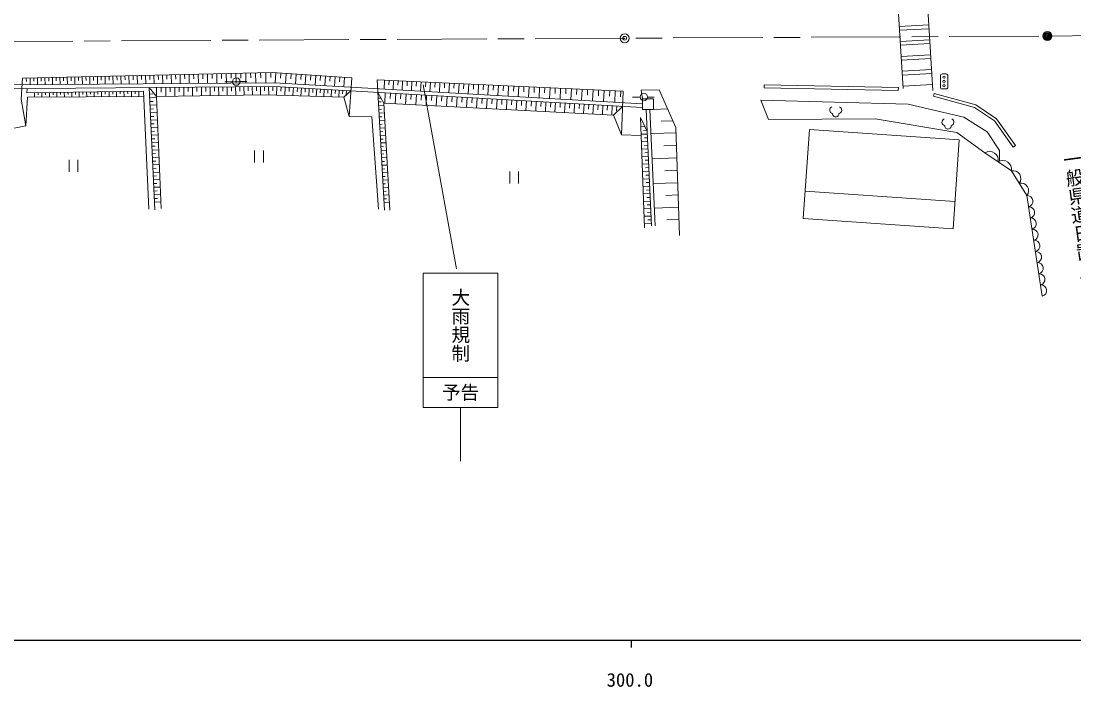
# Model space of a CAD drawing. Units: millimetres, scale not verified. Extents: x 40000 to 680000, y 20000 to 380000.
# Drawn here: x 286211 to 427382, y 198715 to 287949 of the extents above; entities that cross this region are included whole.
import ezdxf
from ezdxf.enums import TextEntityAlignment as Align

# ---------------------------------------------------------------- set-up
doc = ezdxf.new("R2010")
doc.units = ezdxf.units.MM
doc.header["$LTSCALE"] = 1000
doc.header["$PDMODE"] = 32
doc.header["$PDSIZE"] = 500
doc.linetypes.add('CHAIN', pattern=[18.5, 12, -1.5, 3.5, -1.5])
for name, color, linetype, lineweight in [('M-BGD', 7, 'Continuous', 13), ('M-BMK', 2, 'CHAIN', 13), ('M-BMK-SRVR', 3, 'Continuous', 13), ('M-STR-HTXT', 7, 'Continuous', 13), ('M-TTL-BAND', 7, 'Continuous', 25)]:
    doc.layers.add(name, color=color, linetype=linetype, lineweight=lineweight)
doc.styles.add('@ＭＳ ゴシック', font='')
doc.styles.add('ＭＳ ゴシック', font='')
doc.styles.get('@ＭＳ ゴシック').set_extended_font_data('@MS Gothic')
doc.styles.get('ＭＳ ゴシック').set_extended_font_data('MS Gothic')

msp = doc.modelspace()

# ---------------------------------------------------------------- linework, layer by layer
at = {"layer": 'M-BGD'}
for p, q in [((407604, 292399), (408464, 278635)), ((403713, 291089), (404473, 278929)), ((403956, 287207), (407915, 287426)), ((403987, 286708), (407946, 286927)), ((404081, 285210), (408039, 285430)), ((404112, 284711), (408071, 284931)), ((404205, 283214), (408164, 283434)), ((404237, 282715), (408195, 282935)), ((286414, 280295), (319898, 281058)), ((314369, 280932), (314384, 280285)), ((315016, 280947), (315045, 279634)), ((315672, 280962), (315687, 280306)), ((316328, 280977), (316359, 279645)), ((316994, 280992), (317009, 280326)), ((317660, 281007), (317691, 279655)), ((318336, 281023), (318352, 280347)), ((319012, 281038), (319043, 279666)), ((319698, 281054), (319714, 280368)), ((319898, 281058), (330571, 280336)), ((320383, 281025), (320291, 279668)), ((321062, 280979), (321016, 280301)), ((321741, 280934), (321650, 279590)), ((404330, 281218), (408289, 281438)), ((404361, 280719), (408320, 280939)), ((286232, 277496), (286414, 280295)), ((286914, 280306), (286924, 279855)), ((287414, 280318), (287434, 279414)), ((287913, 280329), (287924, 279877)), ((288413, 280341), (288434, 279422)), ((288913, 280352), (288924, 279893)), ((289413, 280363), (289434, 279430)), ((289913, 280375), (289924, 279908)), ((290413, 280386), (290434, 279438)), ((290913, 280398), (290923, 279924)), ((291413, 280409), (291434, 279446)), ((291912, 280420), (291923, 279939)), ((292412, 280432), (292435, 279454)), ((292912, 280443), (292923, 279954)), ((293412, 280454), (293435, 279462)), ((293912, 280466), (293923, 279970)), ((294412, 280477), (294435, 279470)), ((294915, 280489), (294927, 279985)), ((295419, 280500), (295442, 279478)), ((295930, 280512), (295942, 280001)), ((296441, 280524), (296465, 279486)), ((296960, 280535), (296971, 280017)), ((297478, 280547), (297502, 279495)), ((298004, 280559), (298016, 280033)), ((298531, 280571), (298555, 279503)), ((299065, 280583), (299077, 280049)), ((299599, 280596), (299624, 279511)), ((300141, 280608), (300153, 280066)), ((300683, 280620), (300708, 279520)), ((301233, 280633), (301246, 280083)), ((301783, 280645), (301809, 279529)), ((302341, 280658), (302354, 280100)), ((302899, 280671), (302925, 279538)), ((303466, 280684), (303479, 280117)), ((304032, 280697), (304059, 279547)), ((304607, 280710), (304620, 280135)), ((305182, 280723), (305209, 279556)), ((305766, 280736), (305779, 280153)), ((306349, 280749), (306376, 279565)), ((306941, 280763), (306955, 280171)), ((307533, 280776), (307560, 279575)), ((308134, 280790), (308148, 280189)), ((308735, 280804), (308763, 279584)), ((309344, 280818), (309358, 280208)), ((309954, 280832), (309982, 279594)), ((310573, 280846), (310587, 280227)), ((311192, 280860), (311220, 279604)), ((311820, 280874), (311834, 280246)), ((312448, 280888), (312477, 279614)), ((313085, 280903), (313099, 280266)), ((314563, 279823), (313551, 279819)), ((313722, 280917), (313752, 279624)), ((314563, 279823), (315563, 279839)), ((315563, 279839), (316469, 279842)), ((322412, 280888), (322367, 280216)), ((323084, 280843), (322994, 279514)), ((323749, 280798), (323704, 280133)), ((324413, 280753), (324324, 279438)), ((325070, 280708), (325026, 280051)), ((325728, 280664), (325640, 279363)), ((326378, 280620), (326334, 279969)), ((327029, 280576), (326941, 279289)), ((327672, 280532), (327628, 279889)), ((328315, 280489), (328229, 279215)), ((328952, 280445), (328909, 279809)), ((329588, 280402), (329503, 279143)), ((330571, 280336), (330189, 275156)), ((334925, 262627), (333952, 280088)), ((333952, 280088), (366955, 278534)), ((334951, 280041), (334894, 278836)), ((335554, 280013), (335525, 279410)), ((336156, 279984), (336099, 278767)), ((336765, 279956), (336736, 279347)), ((337373, 279927), (337315, 278698)), ((337988, 279898), (337959, 279284)), ((338602, 279869), (338544, 278628)), ((339223, 279840), (339194, 279219)), ((339843, 279811), (339784, 278557)), ((340470, 279781), (340441, 279155)), ((341097, 279752), (341037, 278486)), ((341730, 279722), (341700, 279089)), ((342362, 279692), (342302, 278414)), ((343001, 279662), (342971, 279023)), ((343640, 279632), (343580, 278341)), ((344286, 279602), (344255, 278956)), ((344931, 279571), (344870, 278268)), ((345583, 279541), (345552, 278889)), ((409473, 280608), (409473, 279108)), ((410223, 280858), (409723, 280858)), ((410473, 279108), (410473, 280608)), ((287005, 278337), (287037, 278911)), ((302650, 278573), (287005, 278337)), ((288005, 278352), (288014, 277740)), ((288505, 278359), (288509, 278054)), ((289005, 278367), (289014, 277747)), ((289505, 278375), (289509, 278065)), ((290005, 278382), (290014, 277755)), ((290505, 278390), (290509, 278076)), ((291005, 278397), (291014, 277762)), ((291504, 278405), (291509, 278087)), ((292004, 278412), (292014, 277770)), ((292504, 278420), (292509, 278099)), ((293004, 278427), (293014, 277777)), ((293504, 278435), (293509, 278110)), ((294004, 278442), (294014, 277784)), ((294504, 278450), (294509, 278121)), ((295004, 278458), (295014, 277792)), ((295504, 278465), (295509, 278132)), ((296004, 278473), (296014, 277799)), ((296504, 278480), (296509, 278144)), ((297004, 278488), (297014, 277807)), ((297504, 278495), (297509, 278155)), ((298004, 278503), (298014, 277814)), ((298504, 278510), (298509, 278166)), ((299004, 278518), (299014, 277821)), ((299504, 278526), (299509, 278177)), ((300003, 278533), (300014, 277829)), ((300503, 278541), (300509, 278189)), ((301003, 278548), (301014, 277836)), ((301503, 278556), (301509, 278200)), ((302003, 278563), (302014, 277844)), ((303363, 262742), (302650, 278573)), ((304149, 262673), (303382, 279041)), ((303382, 279041), (304381, 277826)), ((303424, 278156), (303893, 278178)), ((304382, 279049), (304392, 277826)), ((304994, 279054), (304999, 278443)), ((305605, 279059), (305615, 277847)), ((306211, 279064), (306216, 278458)), ((306817, 279069), (306827, 277869)), ((307417, 279074), (307422, 278474)), ((308017, 279078), (308027, 277890)), ((308612, 279083), (308616, 278489)), ((309206, 279088), (309215, 277910)), ((309794, 279092), (309799, 278504)), ((310383, 279097), (310392, 277931)), ((310966, 279102), (310971, 278519)), ((311549, 279106), (311558, 277952)), ((312127, 279111), (312131, 278534)), ((312704, 279116), (312713, 277972)), ((313276, 279120), (313281, 278548)), ((313848, 279125), (313857, 277992)), ((314415, 279129), (314419, 278563)), ((314981, 279134), (314990, 278012)), ((315542, 279138), (315547, 278577)), ((316103, 279143), (316112, 278031)), ((316659, 279147), (316664, 278591)), ((317215, 279152), (317224, 278051)), ((317766, 279156), (317770, 278606)), ((318316, 279160), (318325, 278070)), ((318861, 279165), (318866, 278619)), ((319406, 279169), (319415, 278064)), ((319959, 279173), (319963, 278621)), ((320511, 279154), (320447, 278031)), ((321072, 279122), (321040, 278561)), ((321634, 279090), (321571, 277995)), ((322181, 279059), (322150, 278511)), ((322729, 279028), (322668, 277960)), ((323263, 278997), (323232, 278463)), ((323797, 278967), (323738, 277925)), ((324318, 278937), (324288, 278417)), ((324839, 278908), (324781, 277892)), ((325346, 278879), (325318, 278371)), ((325854, 278850), (325798, 277859)), ((326354, 278821), (326325, 278326)), ((326853, 278793), (326798, 277827)), ((327352, 278765), (327324, 278282)), ((327851, 278736), (327798, 277795)), ((328350, 278708), (328324, 278237)), ((328850, 278679), (328797, 277763)), ((329349, 278651), (329323, 278193)), ((330442, 278589), (329472, 277741)), ((329848, 278623), (329815, 278041)), ((334047, 278383), (334861, 276935)), ((335046, 278327), (334966, 276930)), ((335744, 278287), (335704, 277588)), ((336442, 278247), (336363, 276857)), ((337137, 278207), (337098, 277512)), ((337832, 278168), (337754, 276785)), ((338524, 278128), (338485, 277437)), ((346234, 279510), (346172, 278194)), ((346892, 279479), (346861, 278821)), ((347551, 279448), (347488, 278119)), ((348215, 279417), (348184, 278752)), ((348880, 279385), (348816, 278043)), ((349551, 279354), (349519, 278683)), ((350222, 279322), (350158, 277967)), ((350899, 279290), (350868, 278613)), ((351577, 279258), (351513, 277890)), ((352262, 279226), (352229, 278542)), ((352946, 279194), (352881, 277812)), ((353637, 279161), (353604, 278470)), ((354328, 279129), (354262, 277733)), ((355026, 279096), (354993, 278398)), ((355724, 279063), (355657, 277654)), ((356429, 279030), (356395, 278325)), ((357133, 278997), (357066, 277573)), ((357845, 278963), (357812, 278252)), ((358557, 278930), (358489, 277492)), ((359275, 278896), (359242, 278177)), ((359994, 278862), (359926, 277411)), ((360720, 278828), (360686, 278102)), ((361446, 278794), (361377, 277328)), ((362178, 278759), (362144, 278026)), ((362911, 278725), (362842, 277245)), ((363651, 278690), (363617, 277950)), ((364392, 278655), (364321, 277160)), ((365139, 278620), (365104, 277872)), ((365886, 278585), (365815, 277075)), ((366641, 278549), (366606, 277794)), ((366955, 278534), (366701, 272719)), ((369349, 278684), (371772, 278732)), ((369540, 277536), (369349, 278684)), ((371772, 278732), (374017, 273692)), ((385838, 279393), (385830, 278993)), ((385830, 278993), (403830, 278656)), ((385838, 279393), (403838, 279056)), ((403838, 279056), (403830, 278656)), ((404455, 279222), (408414, 279441)), ((408635, 278253), (408530, 277867)), ((409723, 278858), (410223, 278858)), ((286850, 273898), (286232, 277496)), ((286850, 273898), (287055, 277733)), ((287055, 277733), (302683, 277849)), ((303447, 277657), (304386, 277701)), ((303470, 277157), (303937, 277179)), ((303494, 276658), (304427, 276702)), ((318919, 278080), (304381, 277826)), ((304381, 277826), (304999, 262851)), ((329472, 277741), (318919, 278080)), ((330189, 275156), (329472, 277741)), ((334091, 277603), (334473, 277625)), ((334118, 277104), (334484, 277124)), ((365647, 275336), (334861, 276935)), ((334861, 276935), (335663, 262611)), ((339216, 278089), (339137, 276713)), ((339904, 278050), (339864, 277362)), ((340592, 278011), (340514, 276641)), ((341276, 277972), (341237, 277287)), ((341961, 277933), (341883, 276570)), ((342642, 277894), (342603, 277213)), ((343323, 277855), (343246, 276499)), ((344001, 277817), (343963, 277139)), ((344679, 277778), (344602, 276429)), ((345354, 277740), (345315, 277065)), ((346028, 277701), (345952, 276359)), ((346699, 277663), (346661, 276992)), ((347370, 277625), (347294, 276289)), ((348038, 277587), (348000, 276919)), ((348706, 277549), (348630, 276220)), ((349370, 277511), (349332, 276846)), ((350035, 277473), (349959, 276151)), ((350696, 277435), (350658, 276774)), ((351357, 277398), (351282, 276082)), ((352015, 277360), (351977, 276702)), ((352673, 277323), (352598, 276014)), ((353327, 277285), (353290, 276631)), ((353982, 277248), (353908, 275946)), ((354633, 277211), (354596, 276560)), ((355284, 277174), (355211, 275878)), ((355932, 277137), (355896, 276489)), ((356580, 277100), (356507, 275811)), ((357225, 277064), (357189, 276419)), ((357870, 277027), (357797, 275744)), ((358512, 276990), (358475, 276349)), ((359153, 276954), (359081, 275677)), ((359792, 276917), (359755, 276279)), ((360430, 276881), (360358, 275611)), ((361065, 276845), (361029, 276210)), ((361701, 276809), (361629, 275545)), ((362333, 276773), (362297, 276141)), ((362965, 276737), (362893, 275479)), ((363594, 276701), (363558, 276072)), ((369212, 277764), (368200, 277769)), ((369540, 277536), (369519, 276116)), ((371026, 277514), (369540, 277536)), ((370212, 277771), (371118, 277766)), ((371006, 276094), (371026, 277514)), ((386450, 274746), (385414, 277363)), ((385414, 277363), (405151, 276818)), ((405151, 276818), (412620, 275073)), ((303517, 276159), (303981, 276180)), ((303541, 275659), (304468, 275703)), ((334146, 276605), (334877, 276646)), ((334174, 276106), (334540, 276126)), ((334202, 275606), (334933, 275647)), ((364223, 276665), (364151, 275413)), ((364848, 276629), (364813, 276004)), ((365474, 276594), (365403, 275348)), ((366867, 276514), (365647, 275336)), ((366701, 272719), (365647, 275336)), ((366097, 276558), (366061, 275936)), ((369519, 276116), (371006, 276094)), ((370034, 276108), (370726, 260506)), ((370535, 276101), (371226, 260528)), ((372912, 276174), (371006, 276094)), ((284124, 273389), (286850, 273898)), ((303564, 275160), (304025, 275181)), ((303587, 274660), (304510, 274703)), ((303611, 274161), (304069, 274182)), ((330189, 275156), (333240, 275118)), ((333240, 275118), (334149, 262748)), ((334230, 275107), (334595, 275128)), ((334257, 274608), (334989, 274649)), ((334285, 274109), (334651, 274129)), ((369256, 275021), (369801, 260227)), ((369257, 275004), (370166, 273143)), ((373619, 274586), (372015, 274547)), ((400735, 274855), (386450, 274746)), ((411693, 273002), (400735, 274855)), ((412620, 275073), (415728, 273111)), ((303634, 273661), (304551, 273704)), ((303657, 273162), (304113, 273183)), ((303681, 272662), (304592, 272705)), ((334313, 273610), (335045, 273650)), ((334341, 273110), (334707, 273131)), ((334369, 272611), (335101, 272652)), ((366701, 272719), (369345, 272615)), ((369845, 273799), (369302, 273775)), ((370180, 272813), (369339, 272775)), ((370083, 273312), (369666, 273294)), ((374041, 272974), (370678, 272864)), ((374017, 273692), (374492, 259224)), ((391911, 273420), (391090, 261504)), ((412003, 272034), (391911, 273420)), ((415455, 270276), (411693, 273002)), ((415728, 273111), (417406, 270603)), ((303704, 272163), (304157, 272184)), ((303728, 271663), (304633, 271706)), ((303751, 271164), (304201, 271185)), ((334396, 272112), (334763, 272132)), ((334424, 271613), (335157, 271653)), ((334452, 271113), (334818, 271134)), ((370225, 271814), (369375, 271776)), ((370202, 272313), (369782, 272295)), ((370247, 271314), (369822, 271295)), ((374096, 271293), (372415, 271238)), ((411182, 260119), (412003, 272034)), ((419226, 271053), (419551, 271286)), ((303774, 270665), (304675, 270707)), ((303798, 270165), (304245, 270186)), ((303821, 269666), (304716, 269708)), ((317501, 270605), (317501, 269005)), ((318701, 269005), (318701, 270605)), ((334480, 270614), (335212, 270655)), ((334508, 270115), (334874, 270135)), ((334535, 269616), (335268, 269657)), ((370269, 270815), (369412, 270777)), ((370313, 269816), (369449, 269777)), ((370291, 270315), (369863, 270296)), ((417406, 270603), (417392, 269185)), ((292645, 269347), (292645, 267747)), ((293845, 267747), (293845, 269347)), ((303845, 269166), (304289, 269187)), ((303868, 268667), (304757, 268708)), ((334563, 269116), (334930, 269137)), ((334591, 268617), (335324, 268658)), ((370358, 268817), (369486, 268778)), ((370335, 269316), (369903, 269297)), ((370380, 268317), (369944, 268298)), ((374151, 269612), (370828, 269503)), ((303891, 268167), (304333, 268188)), ((303915, 267668), (304798, 267709)), ((303938, 267168), (304377, 267189)), ((334619, 268118), (334986, 268138)), ((334647, 267619), (335380, 267660)), ((334674, 267120), (335041, 267140)), ((351726, 267783), (351726, 266183)), ((352926, 266183), (352926, 267783)), ((370402, 267818), (369523, 267779)), ((370446, 266819), (369560, 266779)), ((370424, 267318), (369984, 267299)), ((374206, 267950), (372544, 267895)), ((303961, 266669), (304839, 266710)), ((303985, 266169), (304421, 266190)), ((304008, 265670), (304881, 265711)), ((334702, 266620), (335436, 266661)), ((334730, 266121), (335097, 266142)), ((334758, 265622), (335492, 265663)), ((370490, 265820), (369596, 265780)), ((370468, 266319), (370025, 266299)), ((374260, 266288), (370975, 266180)), ((304032, 265171), (304465, 265191)), ((304055, 264671), (304922, 264712)), ((304078, 264172), (304509, 264192)), ((334786, 265123), (335153, 265143)), ((334813, 264623), (335548, 264664)), ((334841, 264124), (335208, 264145)), ((370535, 264821), (369633, 264781)), ((370513, 265320), (370066, 265300)), ((370557, 264321), (370106, 264301)), ((374314, 264645), (372671, 264592)), ((391340, 265136), (411432, 263751)), ((304102, 263672), (304963, 263713)), ((334869, 263625), (335604, 263666)), ((370579, 263822), (369670, 263781)), ((370623, 262823), (369707, 262782)), ((370601, 263322), (370147, 263302)), ((374368, 263003), (371121, 262896)), ((370668, 261824), (369744, 261783)), ((370646, 262323), (370187, 262303)), ((370690, 261324), (370228, 261304)), ((374421, 261379), (372798, 261326)), ((391090, 261504), (411182, 260119)), ((370712, 260825), (369781, 260783))]:
    msp.add_line(p, q, dxfattribs=at)
for points in [[(261531, 279208), (320158, 279675), (369530, 276864)], [(261544, 278708), (320146, 279175), (369523, 276363)], [(408635, 278253), (414232, 276736), (416996, 274849), (419551, 271286)], [(408530, 277867), (414062, 276368), (416712, 274559), (419226, 271053)], [(423142, 251084), (421071, 264551), (418999, 267877), (415455, 270276)]]:
    msp.add_lwpolyline(points, dxfattribs=at)
for centre, radius in [((315063, 279842), 500), ((409973, 280433), 150), ((409973, 279858), 150), ((369712, 277778), 500), ((409973, 279283), 150)]:
    msp.add_circle(centre, radius, dxfattribs=at)
for centre, radius, start, end in [((409723, 280608), 250, 90, 180), ((410223, 280608), 250, 0, 90), ((409723, 279108), 250, 180, 270), ((410223, 279108), 250, 270, 0), ((395121, 276023), 479, 113.44836, 257.2818), ((395442, 275530), 428, 176.52859, 3.47141), ((395763, 276023), 479, 282.7182, 66.55164), ((410168, 274400), 479, 113.44836, 257.2818), ((410489, 273907), 428, 176.52859, 3.47141), ((410811, 274400), 479, 282.7182, 66.55164), ((416079, 269289), 1168, 349.5118, 122.29824), ((417851, 268089), 1168, 349.5118, 122.29824), ((419232, 266868), 1035, 320.82137, 103.02038), ((420268, 265205), 1035, 320.82137, 103.02038), ((421127, 263794), 759, 283.22235, 94.26997), ((421357, 262298), 759, 283.22235, 94.26997), ((421587, 260801), 759, 283.22235, 94.26997), ((421818, 259305), 759, 283.22235, 94.26997), ((422048, 257809), 759, 283.22235, 94.26997), ((422278, 256312), 759, 283.22235, 94.26997), ((422508, 254816), 759, 283.22235, 94.26997), ((422738, 253320), 759, 283.22235, 94.26997), ((422969, 251824), 759, 283.22235, 94.26997)]:
    msp.add_arc(centre, radius, start, end, dxfattribs=at)
at = {"layer": 'M-BMK'}
for p, q in [((423826, 285937), (567164, 287171)), ((207159, 284831), (423826, 285937))]:
    msp.add_line(p, q, dxfattribs=at)
at = {"layer": 'M-BMK-SRVR'}
for centre, radius in [((367148, 285648), 600), ((423826, 285937), 600), ((423826, 285937), 480), ((423826, 285937), 360), ((423826, 285937), 240), ((423826, 285937), 120), ((423826, 285937), 20)]:
    msp.add_circle(centre, radius, dxfattribs=at)
for p in [(367148, 285648), (423826, 285937)]:
    msp.add_point(p, dxfattribs=at)
at = {"layer": 'M-STR-HTXT'}
for p, q in [((340127, 279383), (344595, 254743)), ((340143, 240177), (350143, 240177)), ((345143, 236177), (345143, 228972))]:
    msp.add_line(p, q, dxfattribs=at)
msp.add_lwpolyline([(340143, 236177), (350143, 236177), (350143, 254177), (340143, 254177)], close=True, dxfattribs=at)
at = {"layer": 'M-TTL-BAND'}
for p, q in [((40000, 205000), (579000, 205000)), ((368000, 205000), (368000, 204000))]:
    msp.add_line(p, q, dxfattribs=at)

# ---------------------------------------------------------------- texts
at = {"layer": 'M-BGD', "style": '@ＭＳ ゴシック'}
msp.add_text('一般県道日置上油谷線', height=1833, rotation=277.797, dxfattribs=at).set_placement((428683, 258315), align=Align.MIDDLE_CENTER)
at = {"layer": 'M-STR-HTXT', "style": '@ＭＳ ゴシック'}
msp.add_text('大雨規制', height=1833, rotation=270, dxfattribs=at).set_placement((345143, 247177), align=Align.MIDDLE_CENTER)
at = {"layer": 'M-STR-HTXT', "style": 'ＭＳ ゴシック'}
msp.add_text('予告', height=1833, dxfattribs=at).set_placement((345143, 238177), align=Align.MIDDLE_CENTER)
at = {"layer": 'M-TTL-BAND', "style": 'ＭＳ ゴシック'}
msp.add_text('300.0', height=1833, dxfattribs=at).set_placement((367844, 198195), align=Align.BOTTOM_CENTER)

doc.saveas('drawing.dxf')
